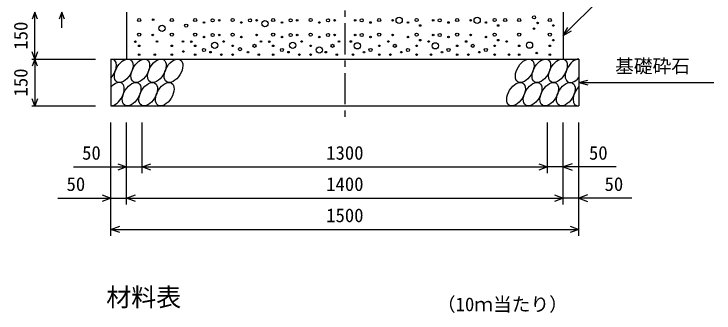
# Model space of a CAD drawing. Units: millimetres, scale not verified. Extents: x -16800 to 16800, y -5940 to 5940.
# Drawn here: x 1839 to 4083, y -2960 to -2003 of the extents above; entities that cross this region are included whole.
import ezdxf
from ezdxf.enums import TextEntityAlignment as Align

# ---------------------------------------------------------------- set-up
doc = ezdxf.new("R2010")
doc.units = ezdxf.units.MM
doc.header["$LTSCALE"] = 20
doc.linetypes.add('CHAIN1', pattern=[8, 5, -1, 1, -1])
for name, color, linetype, lineweight in [('0-0_DIM', 7, 'Continuous', 25), ('0-2_HATCH', 6, 'Continuous', 25), ('0-5_OUTLINE', 3, 'Continuous', 25), ('0-6_TXT', 7, 'Continuous', 25)]:
    doc.layers.add(name, color=color, linetype=linetype, lineweight=lineweight)
doc.styles.add('ＭＳ ゴシック', font='')
doc.styles.get('ＭＳ ゴシック').set_extended_font_data('MS Gothic')

msp = doc.modelspace()

# ---------------------------------------------------------------- linework, layer by layer
at = {"layer": '0-0_DIM', "linetype": 'CHAIN1'}
msp.add_line((2900, -432.06), (2900, -2347.06), dxfattribs=at)
at = {"layer": '0-0_DIM'}
for p, q in [((3763.65, -1908.41), (3600, -2072.06)), ((1905.8, -2147.06), (1905.8, -1997.06)), ((1992.46, -2047.06), (1992.46, -1997.06)), ((3600, -2072.06), (3615, -2046.08)), ((3600, -2072.06), (3625.98, -2057.06)), ((1895.8, -2147.06), (2100, -2147.06)), ((1905.8, -2147.06), (1905.8, -2297.06)), ((3650, -2222.06), (3678.98, -2214.3)), ((3650, -2222.06), (3678.98, -2229.83)), ((3650, -2222.06), (4083.31, -2222.06)), ((1895.8, -2297.06), (2100, -2297.06)), ((2150, -2712.58), (2150, -2350.23)), ((2200, -2612.58), (2200, -2350.23)), ((2250, -2512.58), (2250, -2350.23)), ((3550, -2512.58), (3550, -2350.23)), ((3600, -2612.58), (3600, -2350.23)), ((3650, -2712.58), (3650, -2350.23)), ((2030, -2492.58), (2250, -2492.58)), ((2250, -2492.58), (3550, -2492.58)), ((3770, -2492.58), (3550, -2492.58)), ((1980, -2592.58), (2200, -2592.58)), ((2200, -2592.58), (3600, -2592.58)), ((3820, -2592.58), (3600, -2592.58)), ((2150, -2692.58), (3650, -2692.58))]:
    msp.add_line(p, q, dxfattribs=at)
for points in [[(1914.01, -2019.62), (1905.8, -1997.06), (1897.59, -2019.62)], [(2000.67, -2019.62), (1992.46, -1997.06), (1984.26, -2019.62)], [(1914.01, -2124.51), (1905.8, -2147.06), (1897.59, -2124.51)], [(1914.01, -2169.62), (1905.8, -2147.06), (1897.59, -2169.62)], [(1914.01, -2274.51), (1905.8, -2297.06), (1897.59, -2274.51)], [(2171.81, -2482.32), (2200, -2492.58), (2171.81, -2502.84)], [(2278.19, -2502.84), (2250, -2492.58), (2278.19, -2482.32)], [(3521.81, -2482.32), (3550, -2492.58), (3521.81, -2502.84)], [(3628.19, -2482.32), (3600, -2492.58), (3628.19, -2502.84)], [(2121.81, -2582.32), (2150, -2592.58), (2121.81, -2602.84)], [(2228.19, -2602.84), (2200, -2592.58), (2228.19, -2582.32)], [(3571.81, -2582.32), (3600, -2592.58), (3571.81, -2602.84)], [(3678.19, -2582.32), (3650, -2592.58), (3678.19, -2602.84)], [(2178.19, -2702.84), (2150, -2692.58), (2178.19, -2682.32)], [(3621.81, -2682.32), (3650, -2692.58), (3621.81, -2702.84)]]:
    msp.add_lwpolyline(points, dxfattribs=at)
at = {"layer": '0-2_HATCH'}
for centre, radius in [((2240.57, -2022.21), 5), ((2285.3, -2021.23), 2.5), ((2345.17, -2022.21), 5), ((2419.97, -2022.21), 5), ((2476.04, -2023.08), 5), ((2539.97, -2022.21), 5), ((2596.04, -2023.08), 5), ((2669.97, -2022.21), 5), ((2726.04, -2023.08), 5), ((2789.97, -2022.21), 5), ((2846.04, -2023.08), 5), ((2953.96, -2023.08), 5), ((3010.03, -2022.21), 5), ((3073.96, -2023.08), 10), ((3130.03, -2022.21), 5), ((3203.96, -2023.08), 5), ((3260.03, -2022.21), 5), ((3323.96, -2023.08), 10), ((3380.03, -2022.21), 5), ((3413.9, -2022.21), 5), ((3458.55, -2022.21), 5), ((3506.46, -2013.85), 5), ((3557.01, -2022.21), 5), ((2313.94, -2048.78), 10), ((2390.94, -2039.98), 5), ((2448.01, -2030.09), 2.5), ((2497.07, -2023.08), 2.5), ((2568.01, -2030.09), 2.5), ((2617.07, -2023.08), 2.5), ((2643.79, -2033.91), 10), ((2698.01, -2030.09), 2.5), ((2747.07, -2023.08), 2.5), ((2818.01, -2030.09), 2.5), ((2867.07, -2023.08), 2.5), ((2932.93, -2023.08), 2.5), ((2981.99, -2030.09), 2.5), ((3052.93, -2023.08), 2.5), ((3101.99, -2030.09), 2.5), ((3141.37, -2039.78), 2.5), ((3182.93, -2023.08), 2.5), ((3231.99, -2030.09), 2.5), ((3302.93, -2023.08), 2.5), ((3351.99, -2030.09), 2.5), ((3391.37, -2039.78), 2.5), ((3517.8, -2031.42), 2.5), ((3568.35, -2039.78), 2.5), ((2240.57, -2069.01), 5), ((2345.17, -2069.01), 5), ((2419.97, -2069.01), 5), ((2539.97, -2069.01), 5), ((2669.97, -2069.01), 5), ((2789.97, -2069.01), 5), ((3010.03, -2069.01), 5), ((3130.03, -2069.01), 5), ((3260.03, -2069.01), 5), ((3380.03, -2069.01), 5), ((3458.55, -2069.01), 5), ((3506.46, -2049.74), 2.5), ((3557.01, -2069.01), 5), ((2283.78, -2069.89), 2.5), ((2448.01, -2076.89), 2.5), ((2476.04, -2069.89), 5), ((2497.07, -2069.89), 2.5), ((2568.01, -2076.89), 2.5), ((2617.07, -2069.89), 2.5), ((2698.01, -2076.89), 2.5), ((2726.04, -2069.89), 5), ((2747.07, -2069.89), 2.5), ((2818.01, -2076.89), 2.5), ((2846.04, -2069.89), 5), ((2867.07, -2069.89), 2.5), ((2932.93, -2069.89), 2.5), ((2953.96, -2069.89), 5), ((2981.99, -2076.89), 2.5), ((3052.93, -2069.89), 2.5), ((3101.99, -2076.89), 2.5), ((3141.37, -2086.58), 2.5), ((3182.93, -2069.89), 2.5), ((3203.96, -2069.89), 5), ((3231.99, -2076.89), 2.5), ((3302.93, -2069.89), 2.5), ((3351.99, -2076.89), 2.5), ((3391.37, -2086.58), 2.5), ((3568.35, -2086.58), 2.5), ((2228.15, -2091.81), 2.5), ((2240.57, -2104.9), 2.5), ((2297.79, -2090.9), 2.5), ((2345.17, -2104.9), 2.5), ((2381.09, -2090.9), 2.5), ((2407.55, -2091.81), 2.5), ((2419.97, -2104.9), 2.5), ((2482.58, -2102.9), 10), ((2511.09, -2090.9), 2.5), ((2539.97, -2104.9), 2.5), ((2610.06, -2104.9), 5), ((2631.09, -2090.9), 2.5), ((2657.55, -2091.81), 2.5), ((2669.97, -2104.9), 2.5), ((2732.58, -2102.9), 10), ((2761.09, -2090.9), 2.5), ((2789.97, -2104.9), 2.5), ((2818.01, -2118.03), 10), ((2860.06, -2104.9), 5), ((2881.09, -2090.9), 2.5), ((2918.91, -2090.9), 2.5), ((2939.94, -2104.9), 10), ((3010.03, -2104.9), 2.5), ((3038.91, -2090.9), 2.5), ((3059.94, -2104.9), 5), ((3130.03, -2104.9), 2.5), ((3168.91, -2090.9), 2.5), ((3189.94, -2104.9), 10), ((3260.03, -2104.9), 2.5), ((3288.91, -2090.9), 2.5), ((3309.94, -2104.9), 5), ((3380.03, -2104.9), 2.5), ((3418.91, -2090.9), 2.5), ((3458.55, -2104.9), 2.5), ((3491.95, -2102.59), 10), ((3557.01, -2104.9), 2.5), ((2240.57, -2132.92), 2.5), ((2290.78, -2132.92), 2.5), ((2345.17, -2132.92), 2.5), ((2382.36, -2122.84), 2.5), ((2419.97, -2132.92), 2.5), ((2448.01, -2118.03), 5), ((2469.03, -2125.04), 2.5), ((2504.08, -2132.92), 2.5), ((2539.97, -2132.92), 2.5), ((2563.47, -2115.39), 5), ((2589.03, -2125.04), 2.5), ((2624.08, -2132.92), 2.5), ((2669.97, -2132.92), 2.5), ((2698.01, -2118.03), 5), ((2719.03, -2125.04), 2.5), ((2754.08, -2132.92), 2.5), ((2789.97, -2132.92), 2.5), ((2839.03, -2125.04), 2.5), ((2874.08, -2132.92), 2.5), ((2925.92, -2132.92), 2.5), ((2960.97, -2125.04), 2.5), ((2981.99, -2118.03), 5), ((3010.03, -2132.92), 2.5), ((3045.92, -2132.92), 2.5), ((3080.97, -2125.04), 2.5), ((3101.99, -2118.03), 5), ((3130.03, -2132.92), 2.5), ((3175.92, -2132.92), 2.5), ((3210.97, -2125.04), 2.5), ((3231.99, -2118.03), 5), ((3260.03, -2132.92), 2.5), ((3295.92, -2132.92), 2.5), ((3330.97, -2125.04), 2.5), ((3351.99, -2118.03), 5), ((3380.03, -2132.92), 2.5), ((3425.92, -2132.92), 2.5), ((3458.55, -2132.92), 2.5), ((3514.83, -2127.93), 2.5), ((3557.01, -2132.92), 2.5)]:
    msp.add_circle(centre, radius, dxfattribs=at)
for centre, start_param, end_param in [((2137.64, -2184.59), 4.385593, 6.6745444), ((3636.14, -2184.59), 0.3357715, 4.4411806), ((2162.96, -2259.58), 3.5111464, 7.548991), ((3661.46, -2259.58), 1.2110787, 3.5658734)]:
    msp.add_ellipse(centre, major_axis=(21.81, 35.31), ratio=0.5792, start_param=start_param, end_param=end_param, dxfattribs=at)
for centre in [(2190.84, -2184.59), (2244.05, -2184.59), (2297.26, -2184.59), (2350.47, -2184.59), (3476.51, -2184.59), (3529.72, -2184.59), (3582.93, -2184.59), (2216.16, -2259.58), (2269.37, -2259.58), (2322.58, -2259.58), (3448.63, -2259.58), (3501.84, -2259.58), (3555.04, -2259.58), (3608.25, -2259.58)]:
    msp.add_ellipse(centre, major_axis=(21.81, 35.31), ratio=0.5792, dxfattribs=at)
at = {"layer": '0-5_OUTLINE'}
for p, q in [((2200, -1997.06), (2200, -2147.06)), ((3600, -1997.06), (3600, -2147.06)), ((2150, -2147.06), (2150, -2297.06)), ((2150, -2147.06), (3650, -2147.06)), ((3650, -2147.06), (3650, -2297.06)), ((2150, -2297.06), (3650, -2297.06))]:
    msp.add_line(p, q, dxfattribs=at)

# ---------------------------------------------------------------- texts
at = {"layer": '0-0_DIM', "style": 'ＭＳ ゴシック'}
for p in [(1895.8, -2117.06), (1895.8, -2267.06)]:
    msp.add_text('150', height=43.99, rotation=90, dxfattribs=at).set_placement(p, align=Align.BOTTOM_LEFT)
for s, p in [('基礎砕石', (3766.32, -2204.89)), ('50', (2057.56, -2482.58)), ('1300', (2840, -2482.58)), ('50', (3682.44, -2482.58)), ('50', (2007.56, -2582.58)), ('1400', (2840, -2582.58)), ('50', (3732.44, -2582.58)), ('1500', (2840, -2682.58))]:
    msp.add_text(s, height=43.99, dxfattribs=at).set_placement(p, align=Align.BOTTOM_LEFT)
at = {"layer": '0-6_TXT', "style": 'ＭＳ ゴシック'}
for s, height, p in [('材料表', 58.65, (2135, -2956.53)), ('（10ｍ当たり）', 43.99, (3195, -2967.53))]:
    msp.add_text(s, height=height, dxfattribs=at).set_placement(p, align=Align.BOTTOM_LEFT)

doc.saveas('drawing.dxf')
